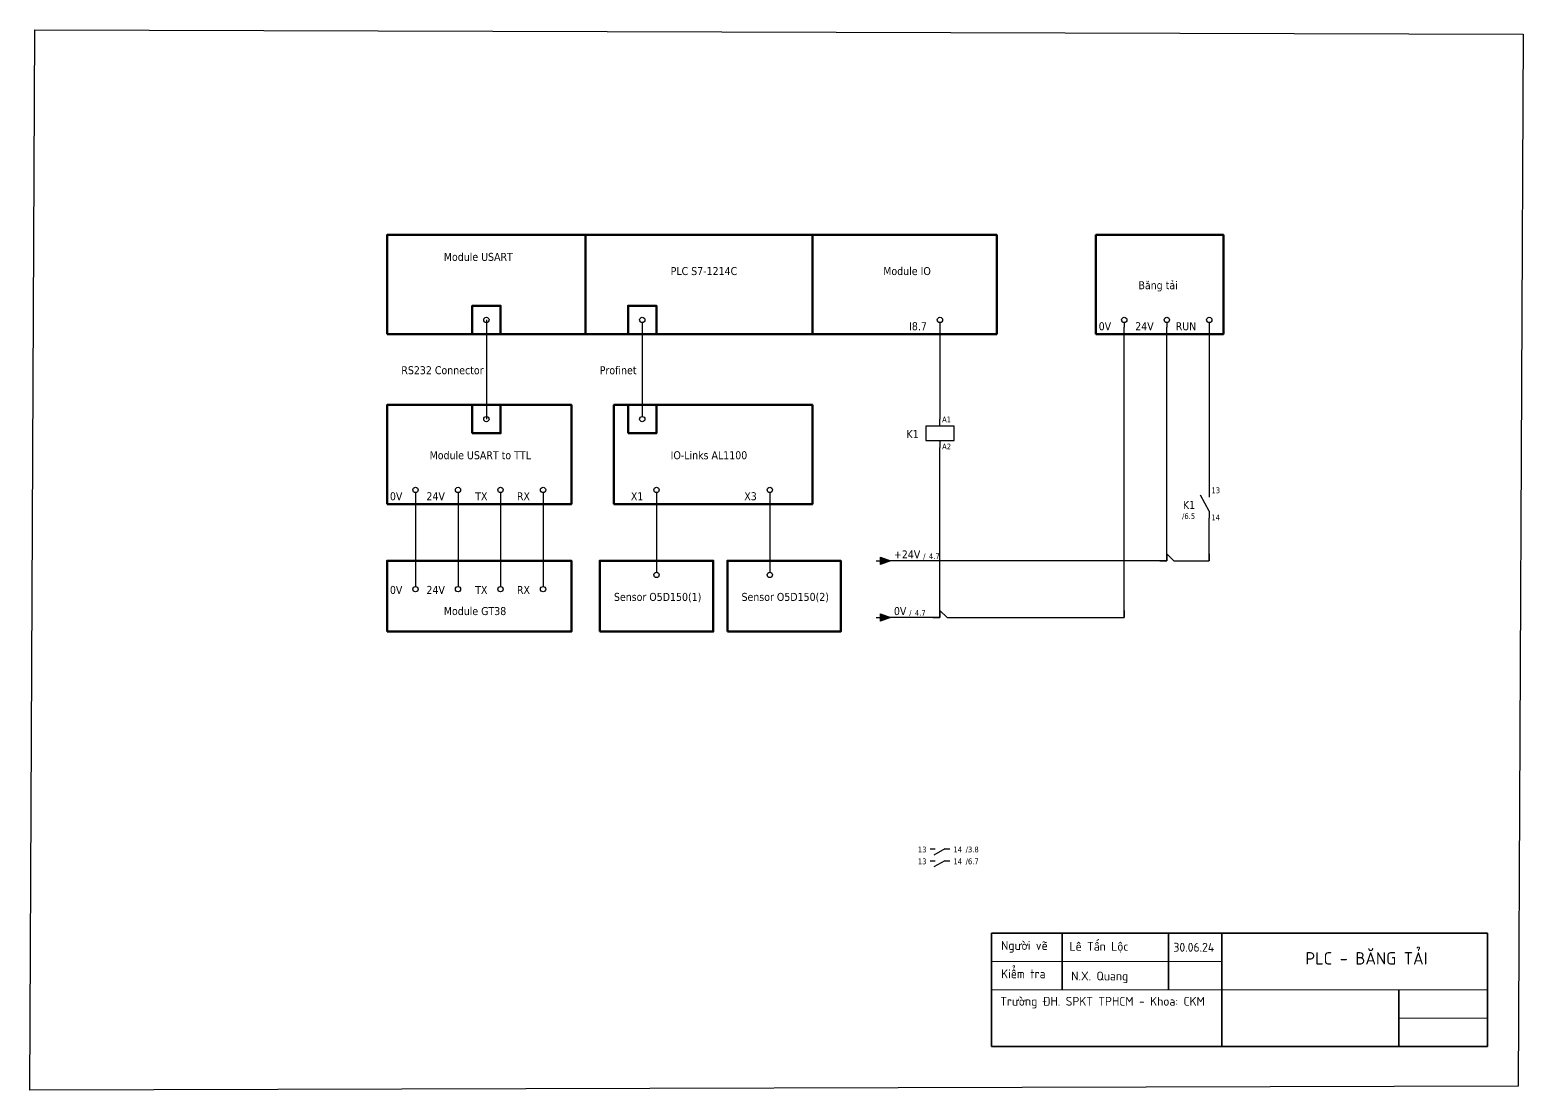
# Model space of a CAD drawing. Header units: millimetres. Extents: x 0 to 877, y 0 to 303.
# Drawn here: x 456 to 877.3, y 3.7 to 303 of the extents above; entities that cross this region are included whole.
import ezdxf
from ezdxf.enums import TextEntityAlignment as Align

# ---------------------------------------------------------------- set-up
doc = ezdxf.new("R2010")
doc.units = ezdxf.units.MM
for name, color, linetype, lineweight in [('EPLAN100', 7, 'Continuous', 50), ('EPLAN108', 5, 'Continuous', 35), ('EPLAN300', 5, 'Continuous', 25), ('EPLAN311', 1, 'Continuous', 25), ('EPLAN400', 5, 'Continuous', 35), ('EPLAN403', 5, 'Continuous', 35), ('EPLAN408', 5, 'Continuous', 35), ('EPLAN420', 7, 'Continuous', 35), ('EPLAN421', 5, 'Continuous', 35), ('EPLAN422', 7, 'Continuous', 35), ('EPLAN434', 7, 'Continuous', 35), ('EPLAN440', 73, 'Continuous', 35), ('EPLAN442', 73, 'Continuous', 35), ('EPLAN500', 7, 'Continuous', 35), ('EPLAN501', 7, 'Continuous', 35), ('EPLAN502', 7, 'Continuous', 35), ('EPLAN503', 7, 'Continuous', 35), ('EPLAN504', 7, 'Continuous', 35), ('EPLAN512', 3, 'Continuous', 35), ('NetDam', 7, 'Continuous', 35), ('Netmanh', 5, 'Continuous', 13)]:
    doc.layers.add(name, color=color, linetype=linetype, lineweight=lineweight)
doc.styles.add('Tahoma', font='tahoma.ttf')

# ---------------------------------------------------------------- blocks, each defined once
blk = doc.blocks.new('EPLSYM_LibraryGB_symbol_Symbol1410_Variant0_Placement1')
at = {"layer": 'EPLAN300', "ltscale": 4}
blk.add_line((0, -0.75), (0, -2), dxfattribs=at)
at = {"layer": 'EPLAN300', "linetype": 'Continuous', "ltscale": 4}
blk.add_circle((0, 0), 0.75, dxfattribs=at)
at = {"layer": 'EPLAN408', "style": 'Tahoma'}
blk.add_attdef('17_20010', text='', height=2.2575, dxfattribs=at).set_placement((-3.7, -0.6515), align=Align.TOP_RIGHT)
at = {"layer": 'EPLAN422', "style": 'Tahoma'}
blk.add_attdef('17_20030', text='', height=1.6254, dxfattribs=at).set_placement((1.4, -0.4), align=Align.BOTTOM_LEFT)
at = {"layer": 'EPLAN434', "style": 'Tahoma'}
blk.add_attdef('17_20225', text='', height=1.6254, dxfattribs=at).set_placement((27.85, -0.72508), align=Align.TOP_LEFT)
at = {"layer": 'EPLAN500', "style": 'Tahoma'}
blk.add_attdef('17_20027', text='', height=1.6254, dxfattribs=at).set_placement((-3.7, -4.27508), align=Align.TOP_RIGHT)
at = {"layer": 'EPLAN501', "style": 'Tahoma'}
blk.add_attdef('17_20011', text='', height=1.6254, dxfattribs=at).set_placement((-3.7, -9.67508), align=Align.TOP_RIGHT)
at = {"layer": 'EPLAN502', "style": 'Tahoma'}
blk.add_attdef('17_20025', text='', height=1.6254, dxfattribs=at).set_placement((-3.7, -12.37508), align=Align.TOP_RIGHT)
at = {"layer": 'EPLAN503', "style": 'Tahoma'}
blk.add_attdef('17_20024', text='', height=1.6254, dxfattribs=at).set_placement((-3.7, -15.07508), align=Align.TOP_RIGHT)
at = {"layer": 'EPLAN504', "style": 'Tahoma'}
blk.add_attdef('17_20901[1]', text='', height=1.6254, dxfattribs=at).set_placement((-3.7, -6.97508), align=Align.TOP_RIGHT)
at = {"layer": 'EPLAN512', "style": 'Tahoma'}
blk.add_attdef('17_20201[1]', text='', height=1.6254, dxfattribs=at).set_placement((-3.7, -17.77508), align=Align.TOP_RIGHT)
blk = doc.blocks.new('EPLSYM_LibraryGB_symbol_Symbol1352_Variant0_Placement1')
at = {"layer": 'EPLAN300', "linetype": 'Continuous', "ltscale": 4}
blk.add_line((0, 2), (0, 0.75), dxfattribs=at)
blk.add_circle((0, 0), 0.75, dxfattribs=at)
at = {"layer": 'EPLAN408', "style": 'Tahoma'}
blk.add_attdef('17_20010', text='', height=2.2575, dxfattribs=at).set_placement((-3.7, -0.22575), align=Align.MIDDLE_RIGHT)
at = {"layer": 'EPLAN422', "style": 'Tahoma'}
blk.add_attdef('17_20030', text='', height=1.6254, dxfattribs=at).set_placement((1.4, -0.16254), align=Align.MIDDLE_LEFT)
at = {"layer": 'EPLAN434', "style": 'Tahoma'}
blk.add_attdef('17_20225', text='', height=1.6254, dxfattribs=at).set_placement((27.85, -0.16254), align=Align.MIDDLE_LEFT)
at = {"layer": 'EPLAN500', "style": 'Tahoma'}
blk.add_attdef('17_20027', text='', height=1.6254, dxfattribs=at).set_placement((-3.7, -3.38754), align=Align.MIDDLE_RIGHT)
at = {"layer": 'EPLAN501', "style": 'Tahoma'}
blk.add_attdef('17_20011', text='', height=1.6254, dxfattribs=at).set_placement((-3.7, -8.78754), align=Align.MIDDLE_RIGHT)
at = {"layer": 'EPLAN502', "style": 'Tahoma'}
blk.add_attdef('17_20025', text='', height=1.6254, dxfattribs=at).set_placement((-3.7, -11.48754), align=Align.MIDDLE_RIGHT)
at = {"layer": 'EPLAN503', "style": 'Tahoma'}
blk.add_attdef('17_20024', text='', height=1.6254, dxfattribs=at).set_placement((-3.7, -14.18754), align=Align.MIDDLE_RIGHT)
at = {"layer": 'EPLAN504', "style": 'Tahoma'}
blk.add_attdef('17_20901[1]', text='', height=1.6254, dxfattribs=at).set_placement((-3.7, -6.08754), align=Align.MIDDLE_RIGHT)
at = {"layer": 'EPLAN512', "style": 'Tahoma'}
blk.add_attdef('17_20201[1]', text='', height=1.6254, dxfattribs=at).set_placement((-3.7, -16.88754), align=Align.MIDDLE_RIGHT)
blk = doc.blocks.new('EPLSYM_LibraryGB_symbol_Symbol1_Variant0_Placement1')
at = {"layer": 'EPLAN300', "linetype": 'Continuous', "ltscale": 4}
blk.add_line((0, -2), (-2.5, 2.5), dxfattribs=at)
at = {"layer": 'EPLAN300', "linetype": 'Continuous'}
for p, q in [((0, 4), (0, 2)), ((0, -2), (0, -4))]:
    blk.add_line(p, q, dxfattribs=at)
at = {"layer": 'EPLAN400', "style": 'Tahoma'}
blk.add_attdef('17_20010', text='', height=2.26, dxfattribs=at).set_placement((-4, -0.23), align=Align.MIDDLE_RIGHT)
at = {"layer": 'EPLAN420', "style": 'Tahoma'}
blk.add_attdef('17_20028[1]', text='', height=1.63, dxfattribs=at).set_placement((0.6, 2.6), align=Align.BOTTOM_LEFT)
blk.add_attdef('17_20028[2]', text='', height=1.63, dxfattribs=at).set_placement((0.6, -2.93), align=Align.TOP_LEFT)
at = {"layer": 'EPLAN421', "style": 'Tahoma'}
blk.add_attdef('17_20029[1]', text='', height=1.17, dxfattribs=at).set_placement((0.6, 5.3), align=Align.BOTTOM_LEFT)
blk.add_attdef('17_20029[2]', text='', height=1.17, dxfattribs=at).set_placement((0.6, -5.53), align=Align.TOP_LEFT)
at = {"layer": 'EPLAN440', "style": 'Tahoma'}
blk.add_attdef('17_20300', text='', height=1.63, dxfattribs=at).set_placement((-4, -3.39), align=Align.MIDDLE_RIGHT)
at = {"layer": 'EPLAN500', "style": 'Tahoma'}
blk.add_attdef('17_20027', text='', height=1.63, dxfattribs=at).set_placement((-4, -6.09), align=Align.MIDDLE_RIGHT)
at = {"layer": 'EPLAN501', "style": 'Tahoma'}
blk.add_attdef('17_20011', text='', height=1.63, dxfattribs=at).set_placement((-4, -11.49), align=Align.MIDDLE_RIGHT)
at = {"layer": 'EPLAN502', "style": 'Tahoma'}
blk.add_attdef('17_20025', text='', height=1.63, dxfattribs=at).set_placement((-4, -14.19), align=Align.MIDDLE_RIGHT)
at = {"layer": 'EPLAN503', "style": 'Tahoma'}
blk.add_attdef('17_20024', text='', height=1.63, dxfattribs=at).set_placement((-4, -16.89), align=Align.MIDDLE_RIGHT)
at = {"layer": 'EPLAN504', "style": 'Tahoma'}
blk.add_attdef('17_20901[1]', text='', height=1.63, dxfattribs=at).set_placement((-4, -8.79), align=Align.MIDDLE_RIGHT)
at = {"layer": 'EPLAN512', "style": 'Tahoma'}
blk.add_attdef('17_20201[1]', text='', height=1.63, dxfattribs=at).set_placement((-4, -19.59), align=Align.MIDDLE_RIGHT)
blk = doc.blocks.new('EPLSYM_LibraryGB_symbol_Symbol20_Variant0_Placement1')
at = {"layer": 'EPLAN300', "linetype": 'Continuous'}
for p, q in [((0, 2), (0, 4)), ((0, -2), (0, -4)), ((-2.8, -117.35), (-1.4, -117.35)), ((1.4, -117.35), (2.8, -117.35)), ((-2.8, -120.7), (-1.4, -120.7)), ((1.4, -120.7), (2.8, -120.7))]:
    blk.add_line(p, q, dxfattribs=at)
at = {"layer": 'EPLAN300', "linetype": 'Continuous', "ltscale": 4}
for p, q in [((1.4, -117.35), (-1.75, -119.1)), ((1.4, -120.7), (-1.75, -122.45))]:
    blk.add_line(p, q, dxfattribs=at)
at = {"layer": 'EPLAN300', "linetype": 'Continuous'}
blk.add_lwpolyline([(-4, -2), (4, -2), (4, 2), (-4, 2)], close=True, dxfattribs=at)
at = {"layer": 'EPLAN400', "style": 'Tahoma'}
blk.add_attdef('17_20010', text='', height=2.26, dxfattribs=at).set_placement((-6, -0.23), align=Align.MIDDLE_RIGHT)
at = {"layer": 'EPLAN420', "style": 'Tahoma'}
for p in [(-3.8, -117.51), (-3.8, -120.86)]:
    blk.add_text('13', height=1.625, dxfattribs=at).set_placement(p, align=Align.MIDDLE_RIGHT)
for p in [(3.8, -117.51), (3.8, -120.86)]:
    blk.add_text('14', height=1.625, dxfattribs=at).set_placement(p, align=Align.MIDDLE_LEFT)
blk.add_attdef('17_20028[1]', text='', height=1.63, dxfattribs=at).set_placement((0.6, 2.6), align=Align.BOTTOM_LEFT)
blk.add_attdef('17_20028[2]', text='', height=1.63, dxfattribs=at).set_placement((0.6, -2.93), align=Align.TOP_LEFT)
at = {"layer": 'EPLAN421', "style": 'Tahoma'}
blk.add_attdef('17_20029[1]', text='', height=1.17, dxfattribs=at).set_placement((0.6, 5.3), align=Align.BOTTOM_LEFT)
blk.add_attdef('17_20029[2]', text='', height=1.17, dxfattribs=at).set_placement((0.6, -5.53), align=Align.TOP_LEFT)
at = {"layer": 'EPLAN440', "style": 'Tahoma'}
for s, p in [('/3.8', (7.24, -117.51)), ('/6.7', (7.24, -120.86))]:
    blk.add_text(s, height=1.625, dxfattribs=at).set_placement(p, align=Align.MIDDLE_LEFT)
blk.add_attdef('17_20300', text='', height=1.63, dxfattribs=at).set_placement((-6, -3.39), align=Align.MIDDLE_RIGHT)
at = {"layer": 'EPLAN500', "style": 'Tahoma'}
blk.add_attdef('17_20027', text='', height=1.63, dxfattribs=at).set_placement((-6, -6.09), align=Align.MIDDLE_RIGHT)
at = {"layer": 'EPLAN501', "style": 'Tahoma'}
blk.add_attdef('17_20011', text='', height=1.63, dxfattribs=at).set_placement((-6, -11.49), align=Align.MIDDLE_RIGHT)
at = {"layer": 'EPLAN502', "style": 'Tahoma'}
blk.add_attdef('17_20025', text='', height=1.63, dxfattribs=at).set_placement((-6, -14.19), align=Align.MIDDLE_RIGHT)
at = {"layer": 'EPLAN503', "style": 'Tahoma'}
blk.add_attdef('17_20024', text='', height=1.63, dxfattribs=at).set_placement((-6, -16.89), align=Align.MIDDLE_RIGHT)
at = {"layer": 'EPLAN504', "style": 'Tahoma'}
blk.add_attdef('17_20901[1]', text='', height=1.63, dxfattribs=at).set_placement((-6, -8.79), align=Align.MIDDLE_RIGHT)
at = {"layer": 'EPLAN512', "style": 'Tahoma'}
blk.add_attdef('17_20201[1]', text='', height=1.63, dxfattribs=at).set_placement((-6, -19.59), align=Align.MIDDLE_RIGHT)
blk = doc.blocks.new('EPLSYM_LibrarySPECIAL_Symbol8_Variant0_Placement1')
at = {"layer": 'EPLAN311', "linetype": 'Continuous', "ltscale": 4}
blk.add_hatch(color=256, dxfattribs=at).paths.add_polyline_path([(-0.75, 1), (2, 0), (-0.75, -1)], flags=0)
blk.add_line((-2, 0), (-0.75, 0), dxfattribs=at)
blk.add_lwpolyline([(-0.75, 1), (2, 0), (-0.75, -1)], close=True, dxfattribs=at)
at = {"layer": 'EPLAN403', "style": 'Tahoma'}
blk.add_attdef('70_20010', text='', height=2.26, dxfattribs=at).set_placement((3, 0), align=Align.BOTTOM_LEFT)
at = {"layer": 'EPLAN442', "style": 'Tahoma'}
for tag, p in [('70_24350', (23.82, 0)), ('70_24300', (81.5, 0))]:
    blk.add_attdef(tag, text='', height=1.63, dxfattribs=at).set_placement(p, align=Align.BOTTOM_LEFT)

msp = doc.modelspace()

# ---------------------------------------------------------------- linework, layer by layer
for p, q in [((455.96, 3.67), (457.32, 303.04)), ((457.32, 303.04), (877.32, 301.78)), ((877.32, 301.78), (875.96, 4.78)), ((875.96, 4.78), (455.96, 3.67))]:
    msp.add_line(p, q)
at = {"layer": 'EPLAN100', "ltscale": 4}
for points in [[(556.77, 217.13), (612.77, 217.13), (612.77, 245.13), (556.77, 245.13)], [(612.77, 217.13), (676.77, 217.13), (676.77, 245.13), (612.77, 245.13)], [(676.77, 217.13), (728.77, 217.13), (728.77, 245.13), (676.77, 245.13)], [(756.77, 217.13), (792.77, 217.13), (792.77, 245.13), (756.77, 245.13)], [(580.77, 217.13), (588.77, 217.13), (588.77, 225.13), (580.77, 225.13)], [(624.77, 217.13), (632.77, 217.13), (632.77, 225.13), (624.77, 225.13)], [(556.77, 169.13), (608.77, 169.13), (608.77, 197.13), (556.77, 197.13)], [(580.77, 189.13), (588.77, 189.13), (588.77, 197.13), (580.77, 197.13)], [(620.77, 169.13), (676.77, 169.13), (676.77, 197.13), (620.77, 197.13)], [(624.77, 189.13), (632.77, 189.13), (632.77, 197.13), (624.77, 197.13)], [(556.77, 133.13), (608.77, 133.13), (608.77, 153.13), (556.77, 153.13)], [(616.77, 133.13), (648.77, 133.13), (648.77, 153.13), (616.77, 153.13)], [(652.77, 133.13), (684.77, 133.13), (684.77, 153.13), (652.77, 153.13)]]:
    msp.add_lwpolyline(points, close=True, dxfattribs=at)
at = {"layer": 'EPLAN311', "ltscale": 4}
for p, q in [((584.77, 221.13), (584.77, 193.13)), ((584.77, 219.13), (584.77, 195.13)), ((628.77, 219.13), (628.77, 195.13)), ((712.77, 219.13), (712.77, 193.13)), ((764.77, 137.13), (764.77, 219.13)), ((776.77, 153.13), (776.77, 219.13)), ((788.77, 219.13), (788.77, 173.13)), ((712.77, 137.13), (712.77, 185.13)), ((564.77, 171.13), (564.77, 147.13)), ((576.77, 171.13), (576.77, 147.13)), ((588.77, 171.13), (588.77, 147.13)), ((600.77, 171.13), (600.77, 147.13)), ((632.77, 171.13), (632.77, 151.13)), ((664.77, 171.13), (664.77, 151.13)), ((788.77, 153.13), (788.77, 165.13)), ((776.77, 153.13), (696.77, 153.13)), ((778.77, 153.13), (788.77, 153.13)), ((712.77, 137.13), (696.77, 137.13)), ((714.77, 137.13), (764.77, 137.13))]:
    msp.add_line(p, q, dxfattribs=at)
at = {"layer": 'EPLAN311', "color": 1, "linetype": 'Continuous', "lineweight": 25, "ltscale": 4}
for p, q in [((774.77, 153.13), (776.77, 153.13)), ((776.77, 155.13), (776.77, 153.13)), ((776.77, 155.13), (778.77, 153.13)), ((786.77, 153.13), (788.77, 153.13)), ((788.77, 155.13), (788.77, 153.13)), ((712.77, 139.13), (712.77, 137.13)), ((712.77, 139.13), (714.77, 137.13)), ((764.77, 139.13), (764.77, 137.13)), ((710.77, 137.13), (712.77, 137.13)), ((762.77, 137.13), (764.77, 137.13))]:
    msp.add_line(p, q, dxfattribs=at)
at = {"layer": 'NetDam'}
for p, q in [((727.27, 48.01), (867.27, 48.01)), ((727.27, 16.01), (727.27, 48.01)), ((747.27, 48.01), (747.27, 32.01)), ((777.27, 48.01), (777.27, 32.01)), ((792.27, 48.01), (792.27, 16.01)), ((867.27, 48.01), (867.27, 16.01)), ((842.27, 32.01), (842.27, 16.01)), ((867.27, 16.01), (727.27, 16.01))]:
    msp.add_line(p, q, dxfattribs=at)
at = {"layer": 'Netmanh'}
for p, q in [((727.27, 40.01), (792.27, 40.01)), ((727.27, 32.01), (867.27, 32.01)), ((842.27, 24.01), (867.27, 24.01))]:
    msp.add_line(p, q, dxfattribs=at)

# ---------------------------------------------------------------- block references
for name, p in [('EPLSYM_LibraryGB_symbol_Symbol1410_Variant0_Placement1', (584.77, 221.13)), ('EPLSYM_LibraryGB_symbol_Symbol1410_Variant0_Placement1', (628.77, 221.13)), ('EPLSYM_LibraryGB_symbol_Symbol1352_Variant0_Placement1', (584.77, 193.13)), ('EPLSYM_LibraryGB_symbol_Symbol1352_Variant0_Placement1', (628.77, 193.13)), ('EPLSYM_LibraryGB_symbol_Symbol1352_Variant0_Placement1', (632.77, 149.13)), ('EPLSYM_LibraryGB_symbol_Symbol1352_Variant0_Placement1', (664.77, 149.13))]:
    msp.add_blockref(name, p)
ref = msp.add_blockref('EPLSYM_LibraryGB_symbol_Symbol1410_Variant0_Placement1', (712.77, 221.13))
ref.add_attrib('17_20010', 'I8.7', dxfattribs={"layer": 'EPLAN408', "height": 2.257, "style": 'Tahoma'}).set_placement((709.07, 220.48), align=Align.TOP_RIGHT)
ref = msp.add_blockref('EPLSYM_LibraryGB_symbol_Symbol1410_Variant0_Placement1', (764.77, 221.13))
ref.add_attrib('17_20010', '0V', dxfattribs={"layer": 'EPLAN408', "height": 2.257, "style": 'Tahoma'}).set_placement((761.07, 220.48), align=Align.TOP_RIGHT)
ref = msp.add_blockref('EPLSYM_LibraryGB_symbol_Symbol1410_Variant0_Placement1', (776.77, 221.13))
ref.add_attrib('17_20010', '24V', dxfattribs={"layer": 'EPLAN408', "height": 2.257, "style": 'Tahoma'}).set_placement((773.07, 220.48), align=Align.TOP_RIGHT)
ref = msp.add_blockref('EPLSYM_LibraryGB_symbol_Symbol1410_Variant0_Placement1', (788.77, 221.13))
ref.add_attrib('17_20010', 'RUN', dxfattribs={"layer": 'EPLAN408', "height": 2.257, "style": 'Tahoma'}).set_placement((785.07, 220.48), align=Align.TOP_RIGHT)
ref = msp.add_blockref('EPLSYM_LibraryGB_symbol_Symbol20_Variant0_Placement1', (712.77, 189.13))
ref.add_attrib('17_20028[1]', 'A1', dxfattribs={"layer": 'EPLAN420', "height": 1.625, "style": 'Tahoma'}).set_placement((713.37, 191.73), align=Align.BOTTOM_LEFT)
ref.add_attrib('17_20028[2]', 'A2', dxfattribs={"layer": 'EPLAN420', "height": 1.625, "style": 'Tahoma'}).set_placement((713.37, 186.2), align=Align.TOP_LEFT)
ref.add_attrib('17_20010', 'K1', dxfattribs={"layer": 'EPLAN400', "height": 2.257, "style": 'Tahoma'}).set_placement((706.77, 188.9), align=Align.MIDDLE_RIGHT)
ref = msp.add_blockref('EPLSYM_LibraryGB_symbol_Symbol1410_Variant0_Placement1', (564.77, 173.13))
ref.add_attrib('17_20010', '0V', dxfattribs={"layer": 'EPLAN408', "height": 2.257, "style": 'Tahoma'}).set_placement((561.07, 172.48), align=Align.TOP_RIGHT)
ref = msp.add_blockref('EPLSYM_LibraryGB_symbol_Symbol1410_Variant0_Placement1', (576.77, 173.13))
ref.add_attrib('17_20010', '24V', dxfattribs={"layer": 'EPLAN408', "height": 2.257, "style": 'Tahoma'}).set_placement((573.07, 172.48), align=Align.TOP_RIGHT)
ref = msp.add_blockref('EPLSYM_LibraryGB_symbol_Symbol1410_Variant0_Placement1', (588.77, 173.13))
ref.add_attrib('17_20010', 'TX', dxfattribs={"layer": 'EPLAN408', "height": 2.257, "style": 'Tahoma'}).set_placement((585.07, 172.48), align=Align.TOP_RIGHT)
ref = msp.add_blockref('EPLSYM_LibraryGB_symbol_Symbol1410_Variant0_Placement1', (600.77, 173.13))
ref.add_attrib('17_20010', 'RX', dxfattribs={"layer": 'EPLAN408', "height": 2.257, "style": 'Tahoma'}).set_placement((597.07, 172.48), align=Align.TOP_RIGHT)
ref = msp.add_blockref('EPLSYM_LibraryGB_symbol_Symbol1410_Variant0_Placement1', (632.77, 173.13))
ref.add_attrib('17_20010', 'X1', dxfattribs={"layer": 'EPLAN408', "height": 2.257, "style": 'Tahoma'}).set_placement((629.07, 172.48), align=Align.TOP_RIGHT)
ref = msp.add_blockref('EPLSYM_LibraryGB_symbol_Symbol1410_Variant0_Placement1', (664.77, 173.13))
ref.add_attrib('17_20010', 'X3', dxfattribs={"layer": 'EPLAN408', "height": 2.257, "style": 'Tahoma'}).set_placement((661.07, 172.48), align=Align.TOP_RIGHT)
ref = msp.add_blockref('EPLSYM_LibraryGB_symbol_Symbol1_Variant0_Placement1', (788.77, 169.13))
ref.add_attrib('17_20028[1]', '13', dxfattribs={"layer": 'EPLAN420', "height": 1.625, "style": 'Tahoma'}).set_placement((789.37, 171.73), align=Align.BOTTOM_LEFT)
ref.add_attrib('17_20028[2]', '14', dxfattribs={"layer": 'EPLAN420', "height": 1.625, "style": 'Tahoma'}).set_placement((789.37, 166.2), align=Align.TOP_LEFT)
ref.add_attrib('17_20010', 'K1', dxfattribs={"layer": 'EPLAN400', "height": 2.257, "style": 'Tahoma'}).set_placement((784.77, 168.9), align=Align.MIDDLE_RIGHT)
ref.add_attrib('17_20300', '/6.5', dxfattribs={"layer": 'EPLAN440', "height": 1.625, "style": 'Tahoma'}).set_placement((784.77, 165.74), align=Align.MIDDLE_RIGHT)
ref = msp.add_blockref('EPLSYM_LibrarySPECIAL_Symbol8_Variant0_Placement1', (696.77, 153.13))
ref.add_attrib('70_20010', '+24V', dxfattribs={"layer": 'EPLAN403', "height": 2.257, "style": 'Tahoma'}).set_placement((699.77, 153.13), align=Align.BOTTOM_LEFT)
ref.add_attrib('70_24350', '/', dxfattribs={"layer": 'EPLAN442', "height": 1.63, "style": 'Tahoma'}).set_placement((708.04, 153.13), align=Align.BOTTOM_LEFT)
ref.add_attrib('70_24300', '4.7', dxfattribs={"layer": 'EPLAN442', "height": 1.625, "style": 'Tahoma'}).set_placement((709.65, 153.13), align=Align.BOTTOM_LEFT)
ref = msp.add_blockref('EPLSYM_LibraryGB_symbol_Symbol1352_Variant0_Placement1', (564.77, 145.13))
ref.add_attrib('17_20010', '0V', dxfattribs={"layer": 'EPLAN408', "height": 2.257, "style": 'Tahoma'}).set_placement((561.07, 144.9), align=Align.MIDDLE_RIGHT)
ref = msp.add_blockref('EPLSYM_LibraryGB_symbol_Symbol1352_Variant0_Placement1', (576.77, 145.13))
ref.add_attrib('17_20010', '24V', dxfattribs={"layer": 'EPLAN408', "height": 2.257, "style": 'Tahoma'}).set_placement((573.07, 144.9), align=Align.MIDDLE_RIGHT)
ref = msp.add_blockref('EPLSYM_LibraryGB_symbol_Symbol1352_Variant0_Placement1', (588.77, 145.13))
ref.add_attrib('17_20010', 'TX', dxfattribs={"layer": 'EPLAN408', "height": 2.257, "style": 'Tahoma'}).set_placement((585.07, 144.9), align=Align.MIDDLE_RIGHT)
ref = msp.add_blockref('EPLSYM_LibraryGB_symbol_Symbol1352_Variant0_Placement1', (600.77, 145.13))
ref.add_attrib('17_20010', 'RX', dxfattribs={"layer": 'EPLAN408', "height": 2.257, "style": 'Tahoma'}).set_placement((597.07, 144.9), align=Align.MIDDLE_RIGHT)
ref = msp.add_blockref('EPLSYM_LibrarySPECIAL_Symbol8_Variant0_Placement1', (696.77, 137.13))
ref.add_attrib('70_20010', '0V', dxfattribs={"layer": 'EPLAN403', "height": 2.257, "style": 'Tahoma'}).set_placement((699.77, 137.13), align=Align.BOTTOM_LEFT)
ref.add_attrib('70_24350', '/', dxfattribs={"layer": 'EPLAN442', "height": 1.63, "style": 'Tahoma'}).set_placement((704.08, 137.13), align=Align.BOTTOM_LEFT)
ref.add_attrib('70_24300', '4.7', dxfattribs={"layer": 'EPLAN442', "height": 1.625, "style": 'Tahoma'}).set_placement((705.69, 137.13), align=Align.BOTTOM_LEFT)

# ---------------------------------------------------------------- texts
at = {"layer": 'EPLAN108', "style": 'Tahoma'}
for s, height, p in [('Module USART', 2.2575, (572.77, 237.13)), ('PLC S7-1214C', 2.2575, (636.77, 233.13)), ('Module IO', 2.257, (696.77, 233.13)), ('Băng tải', 2.257, (768.77, 229.13)), ('RS232 Connector', 2.2575, (560.77, 205.13)), ('Profinet', 2.257, (616.77, 205.13)), ('Module USART to TTL', 2.2575, (568.77, 181.13)), ('IO-Links AL1100', 2.2575, (636.77, 181.13)), ('Sensor O5D150(1)', 2.2575, (620.77, 141.13)), ('Sensor O5D150(2)', 2.2575, (656.77, 141.13)), ('Module GT38', 2.2575, (572.77, 137.13))]:
    msp.add_text(s, height=height, dxfattribs=at).set_placement(p, align=Align.BOTTOM_LEFT)
at = {"layer": 'NetDam', "char_height": 2.5, "attachment_point": 1}
for s, insert in [('{\\fTCVN 7284|b0|i0|c0|p34;Lê Tấn Lộc}', (749.31, 45.53)), ('{\\fTCVN 7284|b0|i0|c0|p34;Người vẽ}', (730.02, 45.76)), ('{\\fTCVN 7284|b0|i0|c0|p34;Kiểm tra}', (730.02, 37.76)), ('{\\fTCVN 7284|b0|i0|c0|p34;N.X. Quang}', (749.8, 37.15)), ('{\\fTCVN 7284|b0|i0|c0|p34;Trường ĐH. SPKT TPHCM - Khoa: CKM}', (729.77, 30.01))]:
    msp.add_mtext(s, dxfattribs=dict(at, insert=insert))
at = {"layer": 'NetDam', "attachment_point": 1}
for s, insert, char_height, width in [('{\\fTCVN 7284|b0|i0|c0|p34;30.06.24}', (778.65, 45.26), 2.5, 7.5), ('{\\fTCVN 7284|b0|i0|c0|p34;PLC - BĂNG TẢI}', (815.88, 42.63), 3.5, 35.9287)]:
    msp.add_mtext(s, dxfattribs=dict(at, insert=insert, char_height=char_height, width=width))

doc.saveas('drawing.dxf')
